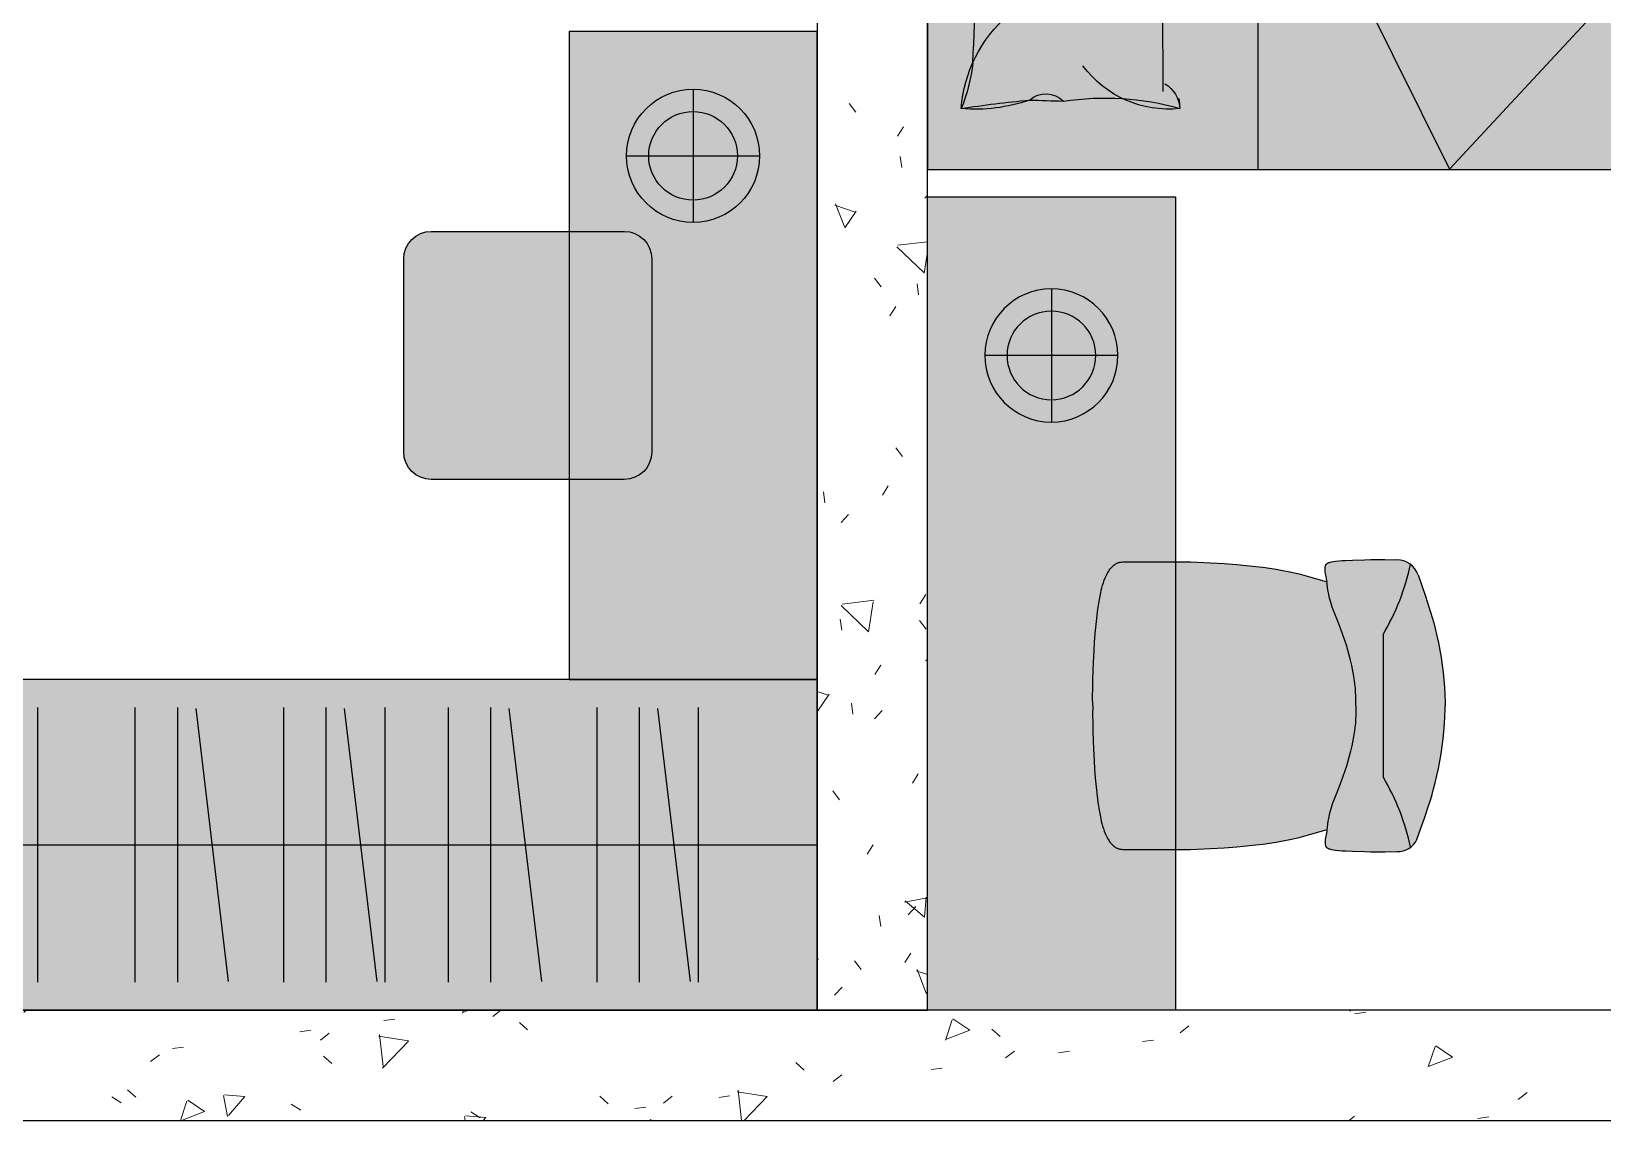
# Model space of a CAD drawing. Header units: millimetres. Extents: x 138979 to 257434, y 2210 to 57479.
# Drawn here: x 247504 to 250354, y 24842 to 26817 of the extents above; entities that cross this region are included whole.
import ezdxf

# ---------------------------------------------------------------- set-up
doc = ezdxf.new("R2010")
doc.units = ezdxf.units.MM
doc.layers.add('GAR-FFE', color=1, linetype='Continuous')
doc.layers.add('WALL-FILL-4', color=254, linetype='Continuous', lineweight=9)
doc.layers.add('WALL-RETCUT-1', color=1, linetype='Continuous', lineweight=25)

# ---------------------------------------------------------------- blocks, each defined once
blk = doc.blocks.new('A$Cc546654d')
at = {"layer": 'GAR-FFE', "extrusion": (0.0227727030016691, -0.02632364074783693, 0.9993940513810239)}
for p, q in [((0.2038669005269185, 947.1146940581966, 5.590025287127176), (292.3499138379702, 1219.05972600379, 6.095960021657177)), ((292.3499138379702, 1219.05972600379, 6.095960021657177), (599.8736349871615, 649.771772305714, -15.90625013011667)), ((599.8736349871615, 649.771772305714, -15.90625013011667), (0.2038669005269185, 947.1146940581966, 5.590025287127176)), ((1500, 649.7834064860945, -36.41668251872101), (599.8736349871615, 649.771772305714, -15.90625013011667))]:
    blk.add_line(p, q, dxfattribs=at)
at = {"layer": 'GAR-FFE', "ltscale": 100000, "extrusion": (0.0227727030016691, -0.02632364074783693, 0.9993940513810239)}
blk.add_line((1500, 599.8007332230336, -37.73320619901941), (0, 599.7813456446165, -3.553951175788185), dxfattribs=at)
at = {"layer": 'GAR-FFE', "elevation": -3.553951175788182}
blk.add_lwpolyline([(1500, 0), (0, 0), (0, 2000), (1500, 2000)], close=True, dxfattribs=at)
at = {"layer": 'GAR-FFE', "extrusion": (0.0227727030016691, -0.02632364074783693, 0.9993940513810239)}
for points, elevation in [([(199.9872224279612, -65.09349830978488, -0.0408059340906952), (606.4080957367122, -435.7707831386657, -0.0408059340906952)], -25.21726420346869), ([(706.9346266213664, -503.3902890872193, -0.0408059340906952), (1113.355499930161, -874.0675739161383, -0.0408059340906952)], -9.952200237526046)]:
    blk.add_lwpolyline(points, format="xyb", dxfattribs=dict(at, elevation=elevation))
for centre, radius, start, end in [((516.0151338299726, 132.1400175900883, -25.21726420347333), 194.0524476559656, 133.2303459527974, 192.5492246566766), ((-65.76850823222773, 481.9245356544388, -25.2172642034713), 494.8879748849845, 310.4132312269721, 335.0960193018232), ((343.3451885798477, 232.8590938093157, -25.21726420347428), 56.87320842693033, 350.5791383403939, 45.64946841773976), ((210.4495508445545, 100.2265512221642, -25.2172642034703), 244.6267614569113, 40.77866453563776, 45.10741865816566), ((1022.96253802346, -306.1567731873402, -9.952200237531768), 194.0524476559656, 133.2303459527974, 192.5492246566766), ((441.1788959611775, 43.62774487700433, -9.952200237530148), 494.8879748849845, 310.4132312269721, 335.0960193018232), ((850.292592773297, -205.4376969681568, -9.952200237531748), 56.87320842693033, 350.5791383403939, 45.64946841773976), ((717.3969550380418, -338.0702395552643, -9.952200237529329), 244.6267614569113, 40.77866453563776, 45.10741865816566), ((707.1063665866044, -24.50148094065684, -25.2172642034708), 194.0524476559656, 265.6914201838968, 314.8021953452663), ((843.8252781825084, -101.9463499052625, -25.21726420347344), 60.24383411416098, 217.750091893005, 270.0212632659495), ((1214.053770780092, -462.7982717180853, -9.9522002375286), 194.0524476559656, 265.6914201838968, 314.8021953452663), ((1350.772682375914, -540.2431406826969, -9.952200237532587), 60.24383411416098, 217.750091893005, 270.0212632659495), ((-10668.50350922207, -12462.57873391255, -25.21726420346783), 16831.93505932128, 47.06818333107272, 48.94633458396584), ((800.1709367527843, -43.45670835998953, -25.21726420347157), 122.089512504681, 232.6459451222397, 285.4923287704812), ((-10161.55610502863, -12900.87552468994, -9.952200237526142), 16831.93505932128, 47.06818333107272, 48.94633458396584), ((1307.118340946271, -481.7534991374181, -9.952200237530008), 122.089512504681, 232.6459451222397, 285.4923287704812), ((893.6163255432571, -351.6911252480298, -25.21726420347132), 183.1196549784181, 122.890278081158, 143.8970377551999), ((1400.563729736662, -789.9879160254641, -9.95220023752934), 183.1196549784181, 122.890278081158, 143.8970377551999), ((585.9090691895117, -192.2012418467765, -25.21726420347404), 167.8771775375541, 311.5835666340835, 342.103357435018), ((1092.856473382999, -630.498032624205, -9.952200237533958), 167.8771775375541, 311.5835666340835, 342.103357435018), ((-1596.649138927713, 1565.956250090461, -25.21726420347266), 2358.576173110607, 320.2326774276532, 321.7297807260512), ((210.6561969275983, 101.5129422188418, -25.21726420347409), 44.55551066916316, 276.9489816755051, 4.646726529527583), ((473.4951514916435, -294.3830124743912, -25.21726420347169), 194.0524476559656, 313.2303459527974, 12.54922465667666), ((-1089.701734734226, 1127.659459313033, -9.952200237531788), 2358.576173110607, 320.2326774276532, 321.7297807260512), ((717.6036011210856, -336.7838485585867, -9.952200237532356), 44.55551066916316, 276.9489816755051, 4.646726529527582), ((980.4425556850047, -732.6798032517877, -9.952200237531944), 194.0524476559656, 313.2303459527974, 12.54922465667665), ((778.6124033737609, -474.4312960607962, -25.21726420347029), 176.4906763208417, 117.4220571160683, 167.3466823209758), ((1285.559807567166, -912.7280868382308, -9.95220023752869), 176.4906763208417, 117.4220571160683, 167.3466823209758), ((372.0397346326795, -208.3211793916718, -25.21726420347126), 308.0264627777089, 120.4261364277401, 143.8154821069636), ((-925.4616651580541, 1226.604063696557, -25.21726420347165), 1634.120319831443, 309.9311423029666, 314.3104762301658), ((878.9871388261228, -646.6179701690622, -9.952200237530263), 308.0264627777089, 120.4261364277401, 143.8154821069636), ((-418.514260964649, 788.3072729191224, -9.952200237530931), 1634.120319831443, 309.9311423029666, 314.3104762301658), ((270.1908420812975, 169.2432342109034, -25.21726420346997), 244.6267614569113, 233.1332261849028, 278.7014203549102), ((779.0607344770938, -262.469546106341, -25.21726420347451), 244.6267614569113, 179.5392244886477, 225.1074186581656), ((777.1382462746647, -269.053556566575, -9.952200237526059), 244.6267614569113, 233.1332261849028, 278.7014203549102), ((1286.008138670499, -700.7663368837755, -9.95220023753334), 244.6267614569113, 179.5392244886477, 225.1074186581656), ((30.51136289029233, -305.8164872511658, -25.2172642034691), 294.3970522455942, 54.85336036383917, 71.60247225875044), ((537.4587670837357, -744.1132780285562, -9.952200237529496), 294.3970522455942, 54.85336036383917, 71.60247225875044)]:
    blk.add_arc(centre, radius, start, end, dxfattribs=at)
blk = doc.blocks.new('throwblanket1')
at = {"layer": 'GAR-FFE'}
for points in [[(161100.4564754745, 30992.7095893392), (161070.5700620703, 30711.45796691707), (161103.1103582641, 30292.83638504938)], [(161194.195483918, 29583.53123102448), (161147.8772093309, 29812.46591199259), (161179.0502473844, 30334.27505903417), (161162.7671204049, 30731.77953378174), (161180.76834637, 30972.41284376656)], [(161270.2341231595, 30974.42504152787), (161230.5858094546, 30607.2127552689), (161246.8559575515, 30298.32713792274), (161246.8559575515, 30117.67069261503), (161212.9501934081, 29886.0063909362), (161212.9501934081, 29792.14434512791), (161249.2590809254, 29593.07385135115)], [(161069.090081752, 29593.55474328172), (161053.9190509039, 29805.7962131499), (161075.609448866, 30213.25469470524), (161060.4259465187, 30269.60540368826)]]:
    blk.add_lwpolyline(points, dxfattribs=at)
blk.add_arc((162998.9328079805, 30239.3793102878), 2007.972195740056, 175.0180029222981, 186.681325415733, dxfattribs=at)
blk.add_open_spline([(160998.5466626347, 30990.64583785191), (160994.2215293208, 30972.71499111426), (160978.0908985101, 30905.84170702037), (161034.2876544892, 30750.0196386944), (160981.6142762521, 30568.5056940145), (160990.2199758245, 30404.91024064991), (161023.178186184, 30343.55741959286), (161035.5781985326, 30323.32511953031)], degree=3, knots=[0, 0, 0, 0, 54.7902134781219, 204.3406853615248, 469.6284932415356, 608.3025313729147, 678.9408720104889, 678.9408720104889, 678.9408720104889, 678.9408720104889], dxfattribs=at)
for points in [[(160998.5466626347, 30990.64583785191), (161044.6234857398, 30982.15942538506), (161073.5914564093, 30987.8534081141), (161137.7017654423, 30990.64583785191), (161184.3380231384, 30971.07258060318), (161251.6747033445, 30968.20821007119), (161276.3690412864, 30976.93964565265), (161317.6844047008, 30990.64583785191), (161339.4773984264, 30990.64583785191)], [(161339.4773984264, 30990.64583785191), (161339.4773984264, 30853.61352688731), (161310.1732121082, 30734.1970114372), (161310.1732121082, 30696.97615498164)], [(161337.0311302499, 30842.44289934664), (161344.3569033564, 30706.35629458771), (161331.5901584423, 30587.62253214331), (161334.8885847908, 30428.60492365516), (161343.6618618206, 30305.87891818105), (161339.4773984264, 30252.48515039728), (161334.0910548378, 30175.98028203984), (161343.6636520113, 30064.06872949911), (161339.4773984264, 29899.10531769279), (161333.2975528139, 29778.41586689854), (161343.6658897497, 29693.14515930169), (161340.475769938, 29585.5603100942)], [(160998.5466626347, 29687.05783990595), (160998.5466626347, 29801.71246348361), (161008.3595929084, 29922.78141854592), (160993.916334412, 30029.41821643692), (160998.5466626347, 30055.8767574614)], [(160999.1293697047, 29586.63462638214), (160993.7995244693, 29646.783924815), (161014.4923386688, 29738.88783729902)], [(161340.475769938, 29585.5603100942), (161313.9925839479, 29584.15543494844), (161262.2605484492, 29593.55366307572), (161187.9546558823, 29583.52872089075), (161122.1141275463, 29597.62606308166), (161068.8147800976, 29593.55366307572), (161017.9411410353, 29594.15306701318), (160999.1293697047, 29586.63462638214)]]:
    blk.add_spline(points, degree=3, dxfattribs=at)
blk = doc.blocks.new('Queen Bed')
at = {"layer": 'GAR-FFE', "true_color": 0xffffff}
h = blk.add_hatch(color=7, dxfattribs=at)
h.dxf.hatch_style = 1
h.paths.add_polyline_path([(63016.8355414071, -43607.28557339426), (65016.83554140716, -43607.28557339426), (65016.83554140716, -45107.28557339501), (63016.8355414071, -45107.28557339501)])
at = {"layer": 'GAR-FFE'}
blk.add_lwpolyline([(65016.83554140716, -45107.28557339426), (65016.83554140716, -43607.28557339426), (63016.83554140716, -43607.28557339426), (63016.83554140716, -45107.28557339426)], close=True, dxfattribs=at)
at = {"layer": 'GAR-FFE', "xscale": -1.108729544521986, "yscale": 1.108729544521986, "zscale": 1.108729544521986}
blk.add_blockref('throwblanket1', (242130.3075640662, -77942.03154826249, 32.08372318835245), dxfattribs=at)
at = {"layer": 'GAR-FFE', "xscale": -1, "rotation": 90}
blk.add_blockref('A$Cc546654d', (65016.8355414071, -43607.28557339426, 3.553951175788182), dxfattribs=at)
blk = doc.blocks.new('study chair 02')
at = {"layer": 'GAR-FFE', "true_color": 0xffffff}
h = blk.add_hatch(color=7, dxfattribs=at)
h.dxf.hatch_style = 1
h.paths.add_polyline_path([(-477592.6224895943, -44301.02685169707), (-477599.3943695592, -44299.55270271032), (-477606.1904204555, -44298.20033395418), (-477613.010530979, -44296.99503743422), (-477619.8545898249, -44295.96210515592), (-477626.7224856888, -44295.12682912499), (-477633.7984505776, -44294.49039651378), (-477640.8929327784, -44294.05061287346), (-477647.999432429, -44293.76904318877), (-477662.2224846298, -44293.52680562623), (-477665.7113770083, -44293.50687455159), (-477669.2002693999, -44293.52680331678), (-477683.423321759, -44293.76903198368), (-477690.5298215964, -44294.05059685669), (-477697.6243040891, -44294.49037559197), (-477704.7002693999, -44295.12680331682), (-477711.5681658172, -44295.96207469201), (-477718.4122253471, -44296.99500241183), (-477725.2323366681, -44298.20029444399), (-477732.0283884594, -44299.55265875638), (-477738.8002693998, -44301.02680331678), (-477747.9667962703, -44303.19208529487), (-477757.0842528892, -44305.54020906996), (-477766.148446073, -44308.07569185592), (-477775.1551826378, -44310.80305086687), (-477784.1002693999, -44313.72680331673), (-477796.0814869946, -44317.97027769074), (-477813.9002693999, -44324.72680331679), (-477838.3002693999, -44334.02680331678), (-477844.5901455528, -44336.2848577142), (-477850.9266036575, -44338.41521051509), (-477857.3081236856, -44340.34653611726), (-477860.5153069123, -44341.21527446818), (-477863.7331856092, -44342.00750891858), (-477866.9615697729, -44342.71432376822), (-477870.2002693999, -44343.32680331683), (-477875.4354103973, -44344.11757562234), (-477885.9967875331, -44345.36081365141), (-477890.3270024201, -44345.91675631736), (-477897.7002693999, -44370.72680331679), (-477902.4593740242, -44387.79852061125), (-477904.6829258581, -44396.3752572093), (-477906.7710749279, -44404.98359697708), (-477908.7002693999, -44413.62680331676), (-477911.1083331444, -44425.79102505802), (-477913.2054461911, -44438.01657513023), (-477915.0385273655, -44450.29001433169), (-477916.6544954932, -44462.59790346108), (-477918.1002693999, -44474.92680331675), (-477919.9082198485, -44492.18889315845), (-477921.4948131844, -44509.46616967174), (-477923.3002693999, -44532.52680331678), (-477924.8488419785, -44556.98864809045), (-477925.9491556609, -44581.47581777081), (-477926.3002693998, -44593.72680331673), (-477926.5955172349, -44636.50389823393), (-477926.5865353895, -44659.28542707943), (-477926.5002693999, -44704.82680331671), (-477926.517995531, -44709.05464940809), (-477926.4574895208, -44713.28354203474), (-477926.3294467376, -44716.10427371896), (-477926.1002693999, -44718.9268033168), (-477925.9426069417, -44720.29595783504), (-477925.7393281118, -44721.65809815889), (-477925.474880511, -44723.00566122343), (-477925.1337117401, -44724.33108396427), (-477924.7002693999, -44725.62680331676), (-477924.3323616027, -44726.51955584821), (-477923.9170188432, -44727.39309621649), (-477923.3002693999, -44728.52680331678), (-477922.5039150024, -44729.80717618874), (-477921.6393019567, -44731.04214143386), (-477920.4002693999, -44732.62680331682), (-477919.3117373046, -44733.89578134299), (-477918.1749992545, -44735.12184448307), (-477916.992527252, -44736.30341861001), (-477915.7667932996, -44737.43892959692), (-477914.5002693999, -44738.52680331678), (-477912.966199034, -44739.74095852044), (-477911.383736369, -44740.89108191169), (-477909.7572010478, -44741.98083915317), (-477908.0909127127, -44743.01389590761), (-477906.3891910064, -44743.99391783762), (-477904.6563555716, -44744.92457060597), (-477901.114622087, -44746.65243130858), (-477897.5002693999, -44748.22680331679), (-477893.0720841799, -44749.96152659034), (-477888.5936025088, -44751.52933615504), (-477884.0702009909, -44752.9449310457), (-477879.50725623, -44754.22301029682), (-477874.9101448306, -44755.3782729432), (-477870.2842433968, -44756.42541801941), (-477860.9675768423, -44758.25415160024), (-477851.6002693999, -44759.82680331671), (-477840.584646947, -44761.47477939562), (-477829.557673217, -44762.94032105542), (-477818.5185107134, -44764.23187467572), (-477807.4663219398, -44765.35788663634), (-477796.4002693999, -44766.32680331677), (-477780.8812934734, -44767.44394244632), (-477765.3409720238, -44768.34254558187), (-477744.6002693999, -44769.32680331677), (-477713.0440650611, -44770.53677366418), (-477697.2645022642, -44770.92049490509), (-477681.4863851804, -44771.0784540372), (-477665.7115284083, -44770.95196144562), (-477649.9366717381, -44771.07846546918), (-477634.1585545537, -44770.92051700014), (-477618.3789914977, -44770.53680592834), (-477586.822786341, -44769.3268555362), (-477566.0820830623, -44768.34261135262), (-477550.5417610193, -44767.44401857362), (-477535.0227843553, -44766.32688982459), (-477523.9567311748, -44765.3579805108), (-477512.904541656, -44764.23197587574), (-477501.8653782972, -44762.94042955141), (-477490.8384035967, -44761.47489517002), (-477479.8227800527, -44759.82692636357), (-477470.4554715691, -44758.25428083929), (-477461.1388038041, -44756.42555342382), (-477456.5129016771, -44755.37841141055), (-477451.915789513, -44754.22315180884), (-477447.3528439062, -44752.94507558015), (-477442.8294414513, -44751.52948368585), (-477438.3509587425, -44749.96167708753), (-477433.9227723742, -44748.22695674648), (-477430.3084186449, -44746.65258713131), (-477426.7666840166, -44744.9247287733), (-477425.0338479658, -44743.99407715193), (-477423.3321256108, -44743.01405634818), (-477421.6658365919, -44741.9810006966), (-477420.0393005493, -44740.89124453167), (-477418.456837123, -44739.74112218776), (-477416.9227659534, -44738.52696799947), (-477415.6562413335, -44737.43909511785), (-477414.4305066296, -44736.30358494236), (-477413.248033845, -44735.1220115982), (-477412.1112949832, -44733.89594921062), (-477411.022762048, -44732.62697190489), (-477409.7837284422, -44731.04231084214), (-477408.919114579, -44729.80734616931), (-477408.1227593341, -44728.52697382454), (-477407.5060091403, -44727.3932671324), (-477407.0906658024, -44726.51972703909), (-477406.7227574145, -44725.62697475118), (-477406.2893142165, -44724.33125568565), (-477405.9481445682, -44723.00583317067), (-477405.6836960754, -44721.6582702811), (-477405.480416344, -44720.29613009188), (-477405.3227529794, -44718.92697567795), (-477405.0935737733, -44716.10444623185), (-477404.9655291229, -44713.28371463239), (-477404.9050203136, -44709.05482204579), (-477404.9227436461, -44704.82697594271), (-477404.836447512, -44659.28559976286), (-477404.8274505865, -44636.50407092331), (-477405.1226833435, -44593.72697581036), (-477405.473788972, -44581.47599003161), (-477406.5740864437, -44556.98881962249), (-477408.122642833, -44532.52697382454), (-477409.9280837913, -44509.46633898676), (-477411.5146656924, -44492.18906142371), (-477413.3226047054, -44474.92697038251), (-477414.7683704359, -44462.5980695652), (-477416.3843304007, -44450.29017936136), (-477418.2174034425, -44438.01673894405), (-477420.3145084043, -44425.79118748603), (-477422.7225641285, -44413.62696416024), (-477424.6517529177, -44404.98375655524), (-477426.7398963264, -44396.37541541632), (-477428.9634425009, -44387.79867735191), (-477433.7225357314, -44370.72695687902), (-477441.0957862893, -44345.91690499619), (-477445.4260008076, -44345.36095946335), (-477455.9873771204, -44344.11771444522), (-477461.2225175943, -44343.32693867566), (-477464.4612168158, -44342.71445698396), (-477467.6896005116, -44342.00763999781), (-477470.9074786842, -44341.21540341771), (-477474.1146613358, -44340.34666294395), (-477480.4961800855, -44338.41533311747), (-477486.83263678, -44336.28497612168), (-477493.1225114384, -44334.02691755991), (-477517.5225052822, -44324.72690140858), (-477535.3412832153, -44317.97036399576), (-477547.322498001, -44313.72688168287), (-477556.2675828277, -44310.80312329234), (-477565.274317587, -44308.0757582974), (-477574.3385090924, -44305.54026949918), (-477583.4559641571, -44303.19213969872)])
h.paths.add_polyline_path([(-477401.8224886676, -44299.62697799481), (-477401.05433795, -44277.9161715986), (-477400.7241756088, -44267.07221418485), (-477400.5224599396, -44256.22697885532), (-477400.5400908403, -44240.46912989777), (-477401.0224338592, -44216.82697852439), (-477401.0706786031, -44215.00472490492, 0.1439643783091445), (-477408.9085548873, -44194.30147441638, 0.08244345148154308), (-477536.4723732817, -44244.22727633921), (-477794.9501564847, -44244.22727633921, 0.08197800462157206), (-477921.7574759986, -44194.46229121663, 0.1628893324719979), (-477930.4657253841, -44219.52167847833), (-477930.8914797581, -44241.28349348693), (-477930.9002693998, -44256.22680331674), (-477930.6985064491, -44267.0700088095), (-477930.3683508507, -44277.91395022168), (-477929.6002693999, -44299.62680331676), (-477929.1655683711, -44312.11045799108), (-477928.8290104725, -44318.33921064605), (-477928.3283915158, -44324.54757663968), (-477927.6002693999, -44330.72680331679), (-477927.0463223598, -44334.32956992066), (-477926.4002693999, -44337.9268033168), (-477926.0356878859, -44339.7104393703), (-477925.5819327082, -44341.46713076322), (-477925.3002693998, -44342.32680331671), (-477925.0284483513, -44343.03453925287), (-477924.7227553287, -44343.72936351347), (-477924.3829728305, -44344.41031980602), (-477924.0088833548, -44345.07645183796), (-477923.6002693999, -44345.72680331679), (-477923.1320383476, -44346.38064664061), (-477922.8753740972, -44346.68638274062), (-477922.5992296979, -44346.97034699935), (-477922.3002693998, -44347.22680331679), (-477922.0245006903, -44347.42142480222), (-477921.733083008, -44347.59519862197), (-477921.4295496804, -44347.75166169897), (-477920.8002693999, -44348.02680331672), (-477919.5457464025, -44348.47884551011), (-477918.7002693999, -44348.72680331673), (-477917.6394377738, -44348.97959850519), (-477916.5717603894, -44349.17350825277), (-477915.4976910421, -44349.31233284913), (-477914.4176835268, -44349.39987258357), (-477913.3321916392, -44349.43992774561), (-477912.2416691741, -44349.43629862479), (-477910.0473476936, -44349.31318869203), (-477907.8383494472, -44349.06094510085), (-477905.6183047969, -44348.70997016702), (-477896.7002693999, -44346.92680331675), (-477890.3158208368, -44345.87913180048), (-477890.3270024201, -44345.91675631736), (-477885.9967875331, -44345.36081365141), (-477875.4354103973, -44344.11757562234), (-477870.2002693999, -44343.32680331683), (-477866.9615697729, -44342.71432376822), (-477863.7331856092, -44342.00750891858), (-477860.5153069123, -44341.21527446818), (-477857.3081236856, -44340.34653611726), (-477850.9266036575, -44338.41521051509), (-477844.5901455528, -44336.2848577142), (-477838.3002693999, -44334.02680331678), (-477813.9002693999, -44324.72680331679), (-477796.0814869946, -44317.97027769074), (-477784.1002693999, -44313.72680331673), (-477775.1551826378, -44310.80305086687), (-477766.148446073, -44308.07569185592), (-477757.0842528892, -44305.54020906996), (-477747.9667962703, -44303.19208529487), (-477738.8002693998, -44301.02680331678), (-477732.0283884594, -44299.55265875638), (-477725.2323366681, -44298.20029444399), (-477718.4122253471, -44296.99500241183), (-477711.5681658172, -44295.96207469201), (-477704.7002693999, -44295.12680331682), (-477697.6243040891, -44294.49037559197), (-477690.5298215964, -44294.05059685669), (-477683.423321759, -44293.76903198368), (-477669.2002693999, -44293.52680331678), (-477665.7113770083, -44293.50687455159), (-477662.2224846298, -44293.52680562623), (-477647.999432429, -44293.76904318877), (-477640.8929327784, -44294.05061287346), (-477633.7984505776, -44294.49039651378), (-477626.7224856888, -44295.12682912499), (-477619.8545898249, -44295.96210515592), (-477613.010530979, -44296.99503743422), (-477606.1904204555, -44298.20033395418), (-477599.3943695592, -44299.55270271032), (-477592.6224895943, -44301.02685169707), (-477583.4559641571, -44303.19213969872), (-477574.3385090924, -44305.54026949918), (-477565.274317587, -44308.0757582974), (-477556.2675828277, -44310.80312329234), (-477547.322498001, -44313.72688168287), (-477535.3412832153, -44317.97036399576), (-477517.5225052822, -44324.72690140858), (-477493.1225114384, -44334.02691755991), (-477486.83263678, -44336.28497612168), (-477480.4961800855, -44338.41533311747), (-477474.1146613358, -44340.34666294395), (-477470.9074786842, -44341.21540341771), (-477467.6896005116, -44342.00763999781), (-477464.4612168158, -44342.71445698396), (-477461.2225175943, -44343.32693867566), (-477455.9873771204, -44344.11771444522), (-477445.4260008076, -44345.36095946335), (-477440.0935717596, -44346.04557684105), (-477434.7225199773, -44346.92695621704), (-477425.8044857603, -44348.71012897766), (-477423.5844413424, -44349.06110538228), (-477421.375443263, -44349.3133504361), (-477419.1811218639, -44349.43646182108), (-477418.0905994014, -44349.44009166327), (-477417.0051074871, -44349.40003721882), (-477415.925099914, -44349.31249819801), (-477414.8510304748, -44349.17367431108), (-477413.7833529622, -44348.97976526822), (-477412.7225211688, -44348.72697077965), (-477411.8770440021, -44348.47901353089), (-477410.6225207054, -44348.02697216976), (-477409.9932402426, -44347.7518309725), (-477409.6897068115, -44347.59536809725), (-477409.3982890142, -44347.4215944694), (-477409.1225201759, -44347.22697316267), (-477408.8235597084, -44346.97051703493), (-477408.5474151213, -44346.6865529503), (-477408.2907506687, -44346.3808170156), (-477407.822519183, -44345.72697402316), (-477407.4139047956, -44345.07662288798), (-477407.0398148766, -44344.41049119132), (-477406.7000319263, -44343.72953517467), (-477406.3943384449, -44343.0347110799), (-477406.1225169325, -44342.32697514846), (-477405.840853066, -44341.46730237379), (-477405.3870967436, -44339.71061060368), (-477405.0225140199, -44337.92697587662), (-477404.3764584744, -44334.32975052914), (-477403.8225092539, -44330.72697667091), (-477403.0943855759, -44324.54765623389), (-477402.5937661777, -44318.3391538487), (-477402.2572065598, -44312.11031181435)])
h.paths.add_polyline_path([(-477605.5190515286, -44135.04991106369), (-477618.9969948588, -44133.6785789908), (-477632.4963927942, -44132.63029584667), (-477646.0079515636, -44131.9110443985), (-477659.5223773958, -44131.52680741344), (-477665.711323377, -44131.46404707758), (-477671.9002693998, -44131.52680331678), (-477685.4146643092, -44131.91102175397), (-477698.926154022, -44132.63024203229), (-477712.4254617447, -44133.67848692473), (-477725.9033106834, -44135.04977920465), (-477739.3504240444, -44136.7381416451), (-477752.7575250336, -44138.7375970193), (-477766.1153368577, -44141.04216810031), (-477779.4145827226, -44143.64587766153), (-477792.6459858346, -44146.54274847591), (-477805.8002693999, -44149.72680331679), (-477815.6804721419, -44152.31682430836), (-477825.5153445465, -44155.05458152504), (-477835.3088456549, -44157.92738184432), (-477845.0649345089, -44160.92253214365), (-477864.4807116199, -44167.22911019152), (-477883.7943482117, -44173.87277068786), (-477903.0375166174, -44180.75196865197, 0.1415687980264164), (-477921.7574759986, -44194.46229121663, -0.08197800462157186), (-477794.9501564847, -44244.22727633921), (-477536.4723732817, -44244.22727633921, -0.08244345148154308), (-477408.9085548873, -44194.30147441638, 0.1180429805430347), (-477423.0255491102, -44182.69933361289), (-477443.3291140174, -44175.39123618801), (-477463.7031885954, -44168.32045416388), (-477484.1851647535, -44161.60647709545), (-477494.4783008965, -44158.42063090572), (-477504.8124344, -44155.36879453808), (-477515.1922392527, -44152.46590418706), (-477525.6223894432, -44149.72689604689), (-477538.7764359472, -44146.54290851089), (-477552.0076996835, -44143.64607330086), (-477565.3068868811, -44141.042373184), (-477578.6647037685, -44138.73779092741), (-477592.0718565748, -44136.73830929829)])
at = {"layer": 'GAR-FFE'}
blk.add_line((-477794.9501564848, -44244.22727633921), (-477536.4723732817, -44244.22727633921), dxfattribs=at)
for points in [[(-477903.0375166167, -44180.75196865172), (-477883.7943482117, -44173.87277068786), (-477864.4807116199, -44167.22911019152), (-477845.0649345089, -44160.92253214365), (-477835.3088456549, -44157.92738184432), (-477825.5153445465, -44155.05458152504), (-477815.6804721419, -44152.31682430836), (-477805.8002693999, -44149.72680331679), (-477792.6459858346, -44146.54274847591), (-477779.4145827226, -44143.64587766153), (-477766.1153368577, -44141.04216810031), (-477752.7575250336, -44138.7375970193), (-477739.3504240444, -44136.7381416451), (-477725.9033106834, -44135.04977920465), (-477712.4254617447, -44133.67848692473), (-477698.926154022, -44132.63024203229), (-477685.4146643092, -44131.91102175397), (-477671.9002693998, -44131.52680331678), (-477665.711323377, -44131.46404707758)], [(-477423.0255491108, -44182.69933361269), (-477443.3291140174, -44175.39123618801), (-477463.7031885954, -44168.32045416388), (-477484.1851647535, -44161.60647709545), (-477494.4783008965, -44158.42063090572), (-477504.8124344, -44155.36879453808), (-477515.1922392527, -44152.46590418706), (-477525.6223894432, -44149.72689604689), (-477538.7764359472, -44146.54290851089), (-477552.0076996835, -44143.64607330086), (-477565.3068868811, -44141.042373184), (-477578.6647037685, -44138.73779092741), (-477592.0718565748, -44136.73830929829), (-477605.5190515286, -44135.04991106369), (-477618.9969948588, -44133.6785789908), (-477632.4963927942, -44132.63029584667), (-477646.0079515636, -44131.9110443985), (-477659.5223773958, -44131.52680741344), (-477665.711323377, -44131.46404707758)], [(-477665.7113770083, -44293.50687455159), (-477669.2002693999, -44293.52680331678), (-477683.423321759, -44293.76903198368), (-477690.5298215964, -44294.05059685669), (-477697.6243040891, -44294.49037559197), (-477704.7002693999, -44295.12680331682), (-477711.5681658172, -44295.96207469201), (-477718.4122253471, -44296.99500241183), (-477725.2323366681, -44298.20029444399), (-477732.0283884594, -44299.55265875638), (-477738.8002693998, -44301.02680331678), (-477747.9667962703, -44303.19208529487), (-477757.0842528892, -44305.54020906996), (-477766.148446073, -44308.07569185592), (-477775.1551826378, -44310.80305086687), (-477784.1002693999, -44313.72680331673), (-477796.0814869946, -44317.97027769074), (-477813.9002693999, -44324.72680331679), (-477838.3002693999, -44334.02680331678), (-477844.5901455528, -44336.2848577142), (-477850.9266036575, -44338.41521051509), (-477857.3081236856, -44340.34653611726), (-477860.5153069123, -44341.21527446818), (-477863.7331856092, -44342.00750891858), (-477866.9615697729, -44342.71432376822), (-477870.2002693999, -44343.32680331683), (-477875.4354103973, -44344.11757562234), (-477885.9967875331, -44345.36081365141), (-477891.3292170342, -44346.04542749858), (-477896.7002693999, -44346.92680331675), (-477905.6183047969, -44348.70997016702), (-477907.8383494472, -44349.06094510085), (-477910.0473476936, -44349.31318869203), (-477912.2416691741, -44349.43629862479), (-477913.3321916392, -44349.43992774561), (-477914.4176835268, -44349.39987258357), (-477915.4976910421, -44349.31233284913), (-477916.5717603894, -44349.17350825277), (-477917.6394377738, -44348.97959850519), (-477918.7002693999, -44348.72680331673), (-477919.5457464025, -44348.47884551011), (-477920.8002693999, -44348.02680331672), (-477921.4295496804, -44347.75166169897), (-477921.733083008, -44347.59519862197), (-477922.0245006903, -44347.42142480222), (-477922.3002693998, -44347.22680331679), (-477922.5992296979, -44346.97034699935), (-477922.8753740972, -44346.68638274062), (-477923.1320383476, -44346.38064664061), (-477923.6002693999, -44345.72680331679), (-477924.0088833548, -44345.07645183796), (-477924.3829728305, -44344.41031980602), (-477924.7227553287, -44343.72936351347), (-477925.0284483513, -44343.03453925287), (-477925.3002693998, -44342.32680331671), (-477925.5819327082, -44341.46713076322), (-477926.0356878859, -44339.7104393703), (-477926.4002693999, -44337.9268033168), (-477927.0463223598, -44334.32956992066), (-477927.6002693999, -44330.72680331679), (-477928.3283915158, -44324.54757663968), (-477928.8290104725, -44318.33921064605), (-477929.1655683711, -44312.11045799108), (-477929.6002693999, -44299.62680331676), (-477930.3683508507, -44277.91395022167), (-477930.6985064491, -44267.0700088095), (-477930.9002693998, -44256.22680331673), (-477930.8914797581, -44241.28349348693), (-477930.4525555778, -44218.84852300142)], [(-477665.7113770083, -44293.50687455159), (-477662.2224846298, -44293.52680562623), (-477647.999432429, -44293.76904318877), (-477640.8929327784, -44294.05061287346), (-477633.7984505776, -44294.49039651378), (-477626.7224856888, -44295.12682912499), (-477619.8545898249, -44295.96210515592), (-477613.010530979, -44296.99503743422), (-477606.1904204555, -44298.20033395418), (-477599.3943695592, -44299.55270271032), (-477592.6224895943, -44301.02685169707), (-477583.4559641571, -44303.19213969872), (-477574.3385090924, -44305.54026949918), (-477565.274317587, -44308.0757582974), (-477556.2675828277, -44310.80312329234), (-477547.322498001, -44313.72688168287), (-477535.3412832153, -44317.97036399576), (-477517.5225052822, -44324.72690140858), (-477493.1225114384, -44334.02691755991), (-477486.83263678, -44336.28497612168), (-477480.4961800855, -44338.41533311747), (-477474.1146613358, -44340.34666294395), (-477470.9074786842, -44341.21540341771), (-477467.6896005116, -44342.00763999781), (-477464.4612168158, -44342.71445698396), (-477461.2225175943, -44343.32693867566), (-477455.9873771204, -44344.11771444522), (-477445.4260008076, -44345.36095946335), (-477440.0935717596, -44346.04557684105), (-477434.7225199773, -44346.92695621704), (-477425.8044857603, -44348.71012897766), (-477423.5844413424, -44349.06110538228), (-477421.375443263, -44349.3133504361), (-477419.1811218639, -44349.43646182108), (-477418.0905994014, -44349.44009166327), (-477417.0051074871, -44349.40003721882), (-477415.925099914, -44349.31249819801), (-477414.8510304748, -44349.17367431108), (-477413.7833529622, -44348.97976526822), (-477412.7225211688, -44348.72697077965), (-477411.8770440021, -44348.47901353089), (-477410.6225207054, -44348.02697216976), (-477409.9932402426, -44347.7518309725), (-477409.6897068115, -44347.59536809725), (-477409.3982890142, -44347.4215944694), (-477409.1225201759, -44347.22697316267), (-477408.8235597084, -44346.97051703493), (-477408.5474151213, -44346.6865529503), (-477408.2907506687, -44346.3808170156), (-477407.822519183, -44345.72697402316), (-477407.4139047956, -44345.07662288798), (-477407.0398148766, -44344.41049119132), (-477406.7000319263, -44343.72953517467), (-477406.3943384449, -44343.0347110799), (-477406.1225169325, -44342.32697514846), (-477405.840853066, -44341.46730237379), (-477405.3870967436, -44339.71061060368), (-477405.0225140199, -44337.92697587662), (-477404.3764584744, -44334.32975052914), (-477403.8225092539, -44330.72697667091), (-477403.0943855759, -44324.54765623389), (-477402.5937661777, -44318.3391538487), (-477402.2572065598, -44312.11031181435), (-477401.8224886676, -44299.62697799481), (-477401.05433795, -44277.9161715986), (-477400.7241756088, -44267.07221418485), (-477400.5224599396, -44256.22697885532), (-477400.5400908403, -44240.46912989777), (-477401.0224338592, -44216.82697852439), (-477401.0706786031, -44215.00472490565)], [(-477665.7115284083, -44770.95196144562), (-477681.4863851804, -44771.0784540372), (-477697.2645022642, -44770.92049490509), (-477713.0440650611, -44770.53677366418), (-477744.6002693999, -44769.32680331677), (-477765.3409720238, -44768.34254558187), (-477780.8812934734, -44767.44394244632), (-477796.4002693999, -44766.32680331677), (-477807.4663219398, -44765.35788663634), (-477818.5185107134, -44764.23187467572), (-477829.557673217, -44762.94032105542), (-477840.584646947, -44761.47477939562), (-477851.6002693999, -44759.82680331671), (-477860.9675768423, -44758.25415160024), (-477870.2842433968, -44756.42541801941), (-477874.9101448306, -44755.3782729432), (-477879.50725623, -44754.22301029682), (-477884.0702009909, -44752.9449310457), (-477888.5936025088, -44751.52933615504), (-477893.0720841799, -44749.96152659034), (-477897.5002693999, -44748.22680331679), (-477901.114622087, -44746.65243130858), (-477904.6563555716, -44744.92457060597), (-477906.3891910064, -44743.99391783762), (-477908.0909127127, -44743.01389590761), (-477909.7572010478, -44741.98083915317), (-477911.383736369, -44740.89108191169), (-477912.966199034, -44739.74095852044), (-477914.5002693999, -44738.52680331678), (-477915.7667932996, -44737.43892959692), (-477916.992527252, -44736.30341861001), (-477918.1749992545, -44735.12184448307), (-477919.3117373046, -44733.89578134299), (-477920.4002693999, -44732.62680331682), (-477921.6393019567, -44731.04214143386), (-477922.5039150024, -44729.80717618874), (-477923.3002693999, -44728.52680331678), (-477923.9170188432, -44727.39309621649), (-477924.3323616027, -44726.51955584821), (-477924.7002693999, -44725.62680331676), (-477925.1337117401, -44724.33108396427), (-477925.474880511, -44723.00566122343), (-477925.7393281118, -44721.65809815889), (-477925.9426069417, -44720.29595783504), (-477926.1002693999, -44718.9268033168), (-477926.3294467376, -44716.10427371896), (-477926.4574895208, -44713.28354203474), (-477926.517995531, -44709.05464940809), (-477926.5002693999, -44704.82680331671), (-477926.5865353895, -44659.28542707942), (-477926.5955172349, -44636.50389823393), (-477926.3002693998, -44593.72680331673), (-477925.9491556609, -44581.47581777081), (-477924.8488419785, -44556.98864809045), (-477923.3002693999, -44532.52680331678), (-477921.4948131844, -44509.46616967174), (-477919.9082198485, -44492.18889315845), (-477918.1002693999, -44474.92680331675), (-477916.6544954932, -44462.59790346108), (-477915.0385273655, -44450.29001433169), (-477913.2054461911, -44438.01657513023), (-477911.1083331444, -44425.79102505802), (-477908.7002693999, -44413.62680331676), (-477906.7710749279, -44404.98359697708), (-477904.6829258581, -44396.37525720929), (-477902.4593740242, -44387.79852061125), (-477897.7002693999, -44370.72680331679), (-477890.3002693998, -44345.82680331683)], [(-477665.7115284084, -44770.95196144562), (-477649.9366717381, -44771.07846546918), (-477634.1585545537, -44770.92051700014), (-477618.3789914977, -44770.53680592834), (-477586.822786341, -44769.3268555362), (-477566.0820830623, -44768.34261135262), (-477550.5417610193, -44767.44401857362), (-477535.0227843553, -44766.32688982459), (-477523.9567311748, -44765.3579805108), (-477512.904541656, -44764.23197587574), (-477501.8653782972, -44762.94042955141), (-477490.8384035967, -44761.47489517002), (-477479.8227800527, -44759.82692636357), (-477470.4554715691, -44758.25428083929), (-477461.1388038041, -44756.42555342382), (-477456.5129016771, -44755.37841141055), (-477451.915789513, -44754.22315180884), (-477447.3528439062, -44752.94507558015), (-477442.8294414513, -44751.52948368585), (-477438.3509587425, -44749.96167708753), (-477433.9227723742, -44748.22695674648), (-477430.3084186449, -44746.65258713131), (-477426.7666840166, -44744.9247287733), (-477425.0338479658, -44743.99407715193), (-477423.3321256108, -44743.01405634818), (-477421.6658365919, -44741.9810006966), (-477420.0393005493, -44740.89124453167), (-477418.456837123, -44739.74112218776), (-477416.9227659534, -44738.52696799947), (-477415.6562413335, -44737.43909511785), (-477414.4305066296, -44736.30358494236), (-477413.248033845, -44735.1220115982), (-477412.1112949832, -44733.89594921062), (-477411.022762048, -44732.62697190489), (-477409.7837284422, -44731.04231084214), (-477408.919114579, -44729.80734616931), (-477408.1227593341, -44728.52697382454), (-477407.5060091403, -44727.3932671324), (-477407.0906658024, -44726.51972703909), (-477406.7227574145, -44725.62697475118), (-477406.2893142165, -44724.33125568565), (-477405.9481445682, -44723.00583317067), (-477405.6836960754, -44721.6582702811), (-477405.480416344, -44720.29613009188), (-477405.3227529794, -44718.92697567795), (-477405.0935737733, -44716.10444623185), (-477404.9655291229, -44713.28371463239), (-477404.9050203136, -44709.05482204579), (-477404.9227436461, -44704.82697594271), (-477404.836447512, -44659.28559976286), (-477404.8274505865, -44636.50407092331), (-477405.1226833435, -44593.72697581036), (-477405.473788972, -44581.47599003161), (-477406.5740864437, -44556.98881962249), (-477408.122642833, -44532.52697382454), (-477409.9280837913, -44509.46633898676), (-477411.5146656924, -44492.18906142371), (-477413.3226047054, -44474.92697038251), (-477414.7683704359, -44462.5980695652), (-477416.3843304007, -44450.29017936136), (-477418.2174034425, -44438.01673894405), (-477420.3145084043, -44425.79118748603), (-477422.7225641285, -44413.62696416024), (-477424.6517529177, -44404.98375655524), (-477426.7398963264, -44396.37541541632), (-477428.9634425009, -44387.79867735191), (-477433.7225357314, -44370.72695687902), (-477441.1225192492, -44345.82695198059)]]:
    blk.add_lwpolyline(points, dxfattribs=at)
for centre, radius, start, end in [((-477888.6713217496, -44220.00264958091), 41.79717105695454, 110.0964899628973, 178.6276650622312), ((-478009.0971317233, -44603.45734251312), 418.2166513269476, 59.19966499955918, 78.05166327871494), ((-477322.3253980431, -44603.45734251312), 418.2166513269476, 101.9483397519772, 120.8003385959903), ((-477440.196520866, -44217.98179695883), 39.23894099993049, 358.642727576743, 64.04913017538908)]:
    blk.add_arc(centre, radius, start, end, dxfattribs=at)
blk = doc.blocks.new('floor lamp')
at = {"layer": 'GAR-FFE'}
for p, q in [((103182.3337338454, -185306.5281152755), (103182.3337338454, -185628.4511804795)), ((103021.3722012434, -185467.4896478775), (103343.2952664474, -185467.4896478775))]:
    blk.add_line(p, q, dxfattribs=at)
for centre, radius in [((103182.3337338454, -185467.4896478775), 160.9615326019994), ((103182.3337338454, -185467.4896478774), 107.2047072242713)]:
    blk.add_circle(centre, radius, dxfattribs=at)
blk = doc.blocks.new('Type E2')
at = {"layer": 'WALL-FILL-4'}
h = blk.add_hatch(dxfattribs=at)
h.set_pattern_fill('FP_118', color=256, scale=0.9999999999999998, angle=-399.9999999999894, style=0, pattern_type=2)
h.set_pattern_definition([(140.0000000000106, (210845.3344086234, 21294.05455153994), (38.25359748097591, 437.2423356398182), [45.71999999999999, -502.9199999999999]), (85.00000000001054, (210845.3344086234, 21294.05455153994), (-458.5367433592044, -84.58275246487906), [36.57599999999999, -402.3359999999999]), (190.4510000000106, (210848.5227646132, 21330.49181640893), (-420.2802474508454, 352.6619677193107), [38.8559999999999, -427.4159999999991]), (136.1840000000106, (210723.4149424185, 21294.05497221649), (100.9032807707382, 650.5898997999442), [68.57999999999996, -754.3799999999997]), (186.6360000000105, (210731.8230311268, 21348.27034461405), (-593.8263051682326, 569.7659014887122), [58.28399999999998, -641.1239999999999]), (81.18400000001063, (210723.4149424185, 21294.05497221649), (-593.8202659361501, 569.7724680655601), [54.86399999999985, -603.5039999999976]), (111.0000000000104, (210753.895019308, 21355.01460015029), (245.4366409230012, 363.875051478435), [45.71999999999993, -502.9199999999993]), (56.00000000001062, (210753.895019308, 21355.01460015029), (-442.0518042913678, 148.3252822270909), [36.57599999999992, -402.3359999999993]), (161.4510000000106, (210774.3484734914, 21385.33760984428), (-196.6114722966061, 512.2010140895474), [38.85599999999986, -427.4159999999988]), (127.5000000000106, (210845.3344086234, 21294.05455153994), (-202.9317907215856, 7.412779136772792), [20.11699999999995, -377.3419999999992, 20.11699999999995, -792.1749999999997]), (127.5000000000106, (210845.3344086234, 21294.05455153994), (-202.9317907215856, 7.412779136772792), [-417.5759999999999, -388.3149999999999, 20.11699999999995, -383.7429999999993]), (97.50000000001027, (210845.3344086234, 21294.05455153994), (-240.4330518590655, 160.3671524774819), [20.11699999999997, -212.7499999999998, 20.11699999999997, -522.1219999999988]), (97.50000000001027, (210845.3344086234, 21294.05455153994), (-240.4330518590655, 160.3671524774819), [-252.9839999999997, -368.1979999999995, 20.11699999999997, -133.8069999999997]), (57.5000000000106, (210845.3348075853, 21158.11432328913), (13.74909929522597, 325.4178302330252), [20.11699999999991, -132.2829999999992, 20.11699999999991, -1086.306999999994]), (57.5000000000106, (210845.3348075853, 21158.11432328913), (13.74909929522597, 325.4178302330252), [-172.5169999999993, -455.3709999999984, 20.11699999999991, -610.818999999997]), (47.50000000001059, (210845.3353632924, 21097.153947399), (-61.02439917698339, 355.5100278052479), [20.11699999999998, -178.0029999999998, 20.11699999999998, -743.7119999999994]), (47.50000000001059, (210845.3353632924, 21097.153947399), (-61.02439917698339, 355.5100278052479), [-218.2369999999998, -295.6559999999997, 20.11699999999998, -427.9389999999997])])
h.paths.add_polyline_path([(210645.3346720126, 16319.05072895018), (210845.3346720126, 16319.05436380813), (210845.3349863852, 21544.05254638288), (210645.3349863852, 21544.05254638288)])
h = blk.add_hatch(dxfattribs=at)
h.set_pattern_fill('FP_118', color=256, scale=0.9999999999999998, angle=-489.9999999999894, style=0, pattern_type=2)
h.set_pattern_definition([(50.00000000001053, (214945.3410655286, 18944.0390562946), (437.2423356398182, -38.25359748097599), [45.71999999999999, -502.9199999999999]), (355.0000000000106, (214945.3410655286, 18944.0390562946), (-84.58275246487898, 458.5367433592044), [36.57599999999997, -402.3359999999997]), (100.4510000000103, (214981.7783303976, 18940.85070030484), (352.6619677193108, 420.2802474508453), [38.85599999999994, -427.4159999999995]), (46.18400000001054, (214945.3414862051, 19065.95852249954), (650.5898997999442, -100.9032807707384), [68.57999999999996, -754.3799999999997]), (96.6360000000102, (214999.5568586027, 19057.55043379124), (569.7659014887123, 593.8263051682325), [58.28399999999994, -641.1239999999992]), (351.1840000000106, (214945.3414862051, 19065.95852249954), (569.7724680655602, 593.82026593615), [54.8639999999999, -603.5039999999985]), (21.00000000001048, (215006.3011141389, 19035.47844561003), (363.875051478435, -245.4366409230012), [45.71999999999986, -502.9199999999983]), (326.0000000000106, (215006.3011141389, 19035.47844561003), (148.325282227091, 442.0518042913678), [36.5759999999999, -402.3359999999992]), (71.45100000001058, (215036.6241238329, 19015.02499142662), (512.2010140895474, 196.6114722966061), [38.85599999999975, -427.415999999998]), (37.50000000001052, (214945.3410655286, 18944.0390562946), (7.412779136772829, 202.9317907215856), [20.11699999999999, -377.3419999999999, 20.11699999999999, -792.1749999999997]), (37.50000000001052, (214945.3410655286, 18944.0390562946), (7.412779136772829, 202.9317907215856), [-417.5759999999999, -388.3149999999999, 20.11699999999999, -383.7429999999999]), (7.500000000010535, (214945.3410655286, 18944.0390562946), (160.3671524774819, 240.4330518590654), [20.11699999999997, -212.7499999999997, 20.11699999999997, -522.121999999999]), (7.500000000010535, (214945.3410655286, 18944.0390562946), (160.3671524774819, 240.4330518590654), [-252.9839999999998, -368.1979999999996, 20.11699999999997, -133.8069999999998]), (327.5000000000106, (214809.4008372778, 18944.03865733277), (325.4178302330252, -13.74909929522603), [20.11699999999994, -132.2829999999995, 20.11699999999994, -1086.306999999996]), (327.5000000000106, (214809.4008372778, 18944.03865733277), (325.4178302330252, -13.74909929522603), [-172.5169999999995, -455.370999999999, 20.11699999999994, -610.818999999998]), (317.5000000000106, (214748.4404613877, 18944.03810162563), (355.5100278052479, 61.02439917698332), [20.11699999999994, -178.0029999999995, 20.11699999999994, -743.7119999999982]), (317.5000000000106, (214748.4404613877, 18944.03810162563), (355.5100278052479, 61.02439917698332), [-218.2369999999995, -295.6559999999991, 20.11699999999994, -427.9389999999991])])
h.paths.add_polyline_path([(210845.3346720233, 19144.03847849998), (210845.334672001, 18944.03847856191), (215195.3390603715, 18944.03847853281), (215195.3390603715, 19144.03847853281)])
at = {"layer": 'WALL-RETCUT-1'}
for points in [[(210845.334986388, 21544.05254637823), (210645.334986388, 21544.05254637823), (210645.3346720122, 16319.05254637916), (210845.3346720122, 16319.05254637916)], [(215195.3390603669, 18944.03847853001), (215195.3390603669, 19144.03847853001), (210845.3346720233, 19144.03847849998), (210845.334672001, 18944.03847856191)]]:
    blk.add_lwpolyline(points, close=True, dxfattribs=at)

msp = doc.modelspace()

# ---------------------------------------------------------------- hatches: boundary and pattern name
at = {"layer": 'GAR-FFE', "true_color": 0xffffff}
h = msp.add_hatch(color=7, dxfattribs=at)
h.dxf.hatch_style = 1
h.paths.add_polyline_path([(248928.9354297947, 25642.21570159109), (248928.9321542365, 26817.21486789167), (248478.9354308249, 26817.2148656982), (248478.938704321, 25642.21569939762)])
h = msp.add_hatch(color=7, dxfattribs=at)
h.dxf.hatch_style = 1
h.paths.add_polyline_path([(249128.9354297934, 25042.21571420413), (249128.94198091, 26517.15041991831), (249578.9387043215, 26517.15041772484), (249578.9321552672, 25042.21571201066)])
h = msp.add_hatch(color=7, dxfattribs=at)
h.dxf.hatch_style = 1
h.paths.add_polyline_path([(248628.9370675738, 26404.71528254791, 0.4142135623730951), (248578.9370675738, 26454.71528254791), (248228.9370675738, 26454.71528254791, 0.4142135623730951), (248178.9370675738, 26404.71528254791), (248178.9370675738, 26054.71528254791, 0.4142135623730951), (248228.9370675738, 26004.71528254791), (248578.9370675738, 26004.71528254791, 0.4142135623730951), (248628.9370675738, 26054.71528254791)])
h = msp.add_hatch(color=7, dxfattribs=at)
h.dxf.hatch_style = 1
h.paths.add_polyline_path([(246529.0033611295, 25042.21571038104), (246529.0033611295, 25642.21571038104), (248928.9354297938, 25642.21571038104), (248928.9354297938, 25042.21571038104)])

# ---------------------------------------------------------------- linework, layer by layer
at = {"layer": 'GAR-FFE', "extrusion": (-0.0004778158906411105, 0.07669133782242227, 0.9970547680017292)}
for p, q in [((247514.3837400415, 25591.47972036956), (247514.3890658463, 25092.9522796832)), ((247691.4638164685, 25591.48808998678), (247691.4691422734, 25092.96064930042)), ((247768.2970047321, 25591.4917214759), (247768.3023305369, 25092.9642807896)), ((247961.1089451467, 25591.47222305473), (247961.1142709515, 25092.94478236843)), ((248037.9421334103, 25591.47585454391), (248037.9474592151, 25092.94841385755)), ((248144.8183561707, 25591.46385343757), (248144.8236819755, 25092.93641275121)), ((248259.6540880446, 25591.48808998678), (248259.6594138494, 25092.96064930042)), ((248336.4872763082, 25591.4917214759), (248336.492602113, 25092.9642807896)), ((248529.2992167228, 25591.47222305473), (248529.3045425276, 25092.94478236843)), ((248606.1324049864, 25591.47585454391), (248606.1377307911, 25092.94841385755)), ((248713.0086277467, 25591.46385343757), (248713.0139535515, 25092.93641275121))]:
    msp.add_line(p, q, dxfattribs=at)
at = {"layer": 'GAR-FFE', "extrusion": (-0.009547250234166098, 0.07609625236272542, 0.9970547679988873)}
for p, q in [((247801.5443407932, 25589.71347916644), (247860.526754769, 25094.68753642623)), ((248071.1894694714, 25589.69761223445), (248130.1718834472, 25094.67166949424)), ((248369.7346123693, 25589.71347916644), (248428.717026345, 25094.68753642623)), ((248639.3797410475, 25589.69761223445), (248698.3621550232, 25094.67166949424))]:
    msp.add_line(p, q, dxfattribs=at)
at = {"layer": 'GAR-FFE'}
msp.add_line((246529.0033611291, 25342.21571038104), (248928.9354297934, 25342.21571038104), dxfattribs=at)
for points in [[(248478.9354297947, 26817.2148656982), (248478.938705353, 25642.21569939762), (248928.9354297947, 25642.21570159109), (248928.9321542365, 26817.21486789167)], [(249578.9387053517, 26517.15041772484), (249578.9321542352, 25042.21571201066), (249128.9354297934, 25042.21571420413), (249128.94198091, 26517.15041991831)], [(246529.0033611291, 25642.21571038104), (246529.0033611291, 25042.21571038104), (248928.9354297934, 25042.21571038104), (248928.9354297934, 25642.21571038104)]]:
    msp.add_lwpolyline(points, close=True, dxfattribs=at)
msp.add_lwpolyline([(248628.9370675738, 26404.71528254791), (248628.9370675738, 26054.71528254791, -0.414213562373095), (248578.9370675738, 26004.71528254791), (248228.9370675738, 26004.71528254791, -0.414213562373095), (248178.9370675738, 26054.71528254791), (248178.9370675738, 26404.71528254791, -0.414213562373095), (248228.9370675738, 26454.71528254791), (248578.9370675738, 26454.71528254791, -0.414213562373095)], format="xyb", close=True, dxfattribs=at)

# ---------------------------------------------------------------- block references
at = {"color": 51, "true_color": 0xf8f6b0, "transparency": 33554559, "rotation": 90}
msp.add_blockref('Type E2', (268072.9739083257, -185803.1210471018), dxfattribs=at)
at = {"layer": 'GAR-FFE'}
for name, p, rotation in [('Queen Bed', (314145.7709712005, -17040.13515457268), 180), ('study chair 02', (294199.8873912391, -452071.1321756006), 270)]:
    msp.add_blockref(name, p, dxfattribs=dict(at, rotation=rotation))
at = {"layer": 'GAR-FFE', "yscale": 0.75, "zscale": 0.75}
for p, xscale in [((171317.1834916316, 165692.2585275368), 0.75), ((326740.6873679566, 165330.2676541813), -0.75)]:
    msp.add_blockref('floor lamp', p, dxfattribs=dict(at, xscale=xscale))

doc.saveas('drawing.dxf')
